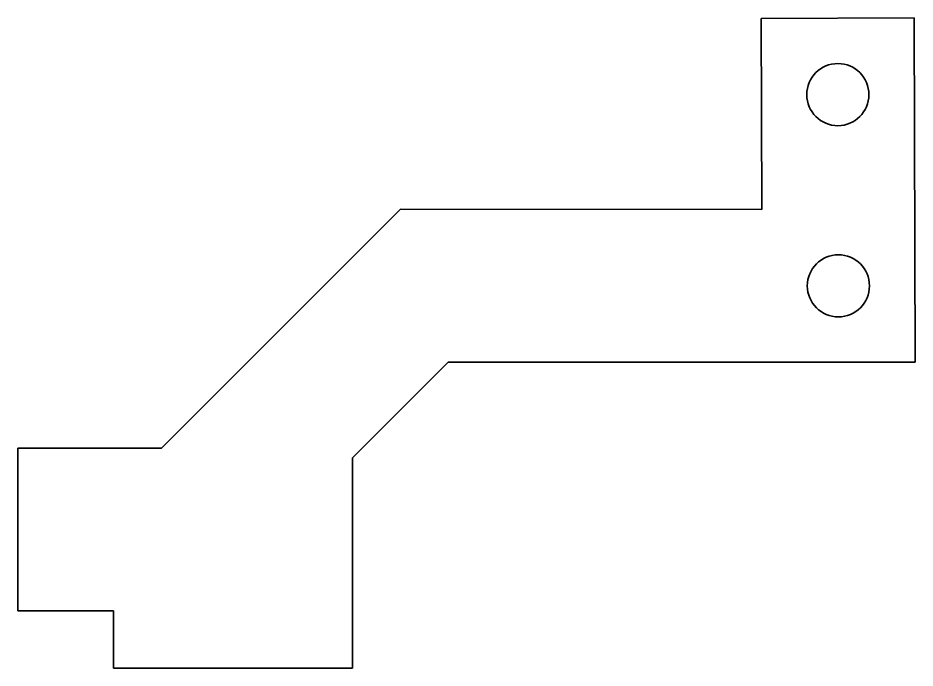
# Model space of a CAD drawing. Header units: inches. Extents: x 269 to 10986, y 1043 to 4337.
# Drawn here: x 9256.1 to 9349.9, y 2125.2 to 2193.2 of the extents above; entities that cross this region are included whole.
import ezdxf

# ---------------------------------------------------------------- set-up
doc = ezdxf.new("R2010")
doc.units = ezdxf.units.IN
doc.header["$MEASUREMENT"] = 0
doc.layers.add('粗实线', color=7, linetype='Continuous', lineweight=35)

msp = doc.modelspace()

# ---------------------------------------------------------------- linework, layer by layer
at = {"layer": '粗实线', "ltscale": 0.4}
msp.add_line((9333.847, 2193.152), (9349.847, 2193.195), dxfattribs=at)
at = {"layer": '粗实线', "ltscale": 0.5}
msp.add_line((9333.9, 2173.152), (9333.847, 2193.152), dxfattribs=at)
at = {"layer": '粗实线'}
for p, q in [((9349.847, 2193.195), (9349.943, 2157.195)), ((9271.103, 2148.195), (9296.103, 2173.195)), ((9349.943, 2157.195), (9301.103, 2157.195)), ((9291.103, 2125.195), (9266.103, 2125.195))]:
    msp.add_line(p, q, dxfattribs=at)
at = {"layer": '粗实线', "ltscale": 0.095472}
msp.add_line((9296.103, 2173.195), (9333.9, 2173.152), dxfattribs=at)
at = {"layer": '粗实线', "ltscale": 0.353553}
msp.add_line((9301.103, 2157.195), (9291.103, 2147.195), dxfattribs=at)
at = {"layer": '粗实线', "ltscale": 0.125}
for p, q in [((9256.103, 2148.195), (9263.103, 2148.195)), ((9263.103, 2131.195), (9256.103, 2131.195))]:
    msp.add_line(p, q, dxfattribs=at)
at = {"layer": '粗实线', "ltscale": 0.425}
msp.add_line((9256.103, 2131.195), (9256.103, 2148.195), dxfattribs=at)
at = {"layer": '粗实线', "ltscale": 0.025}
for p, q in [((9261.103, 2148.195), (9262.103, 2148.195)), ((9263.103, 2148.195), (9264.103, 2148.195)), ((9262.103, 2131.195), (9261.103, 2131.195)), ((9264.103, 2131.195), (9263.103, 2131.195)), ((9266.103, 2129.195), (9266.103, 2128.195)), ((9291.103, 2129.195), (9291.103, 2128.195)), ((9266.103, 2128.195), (9266.103, 2126.195)), ((9291.103, 2128.195), (9291.103, 2125.195)), ((9291.103, 2127.195), (9291.103, 2126.195)), ((9266.103, 2126.195), (9266.103, 2125.195))]:
    msp.add_line(p, q, dxfattribs=at)
at = {"layer": '粗实线', "ltscale": 0.175}
msp.add_line((9264.103, 2148.195), (9271.103, 2148.195), dxfattribs=at)
at = {"layer": '粗实线', "ltscale": 0.45}
msp.add_line((9291.103, 2129.195), (9291.103, 2147.195), dxfattribs=at)
at = {"layer": '粗实线', "ltscale": 0.05}
for q in [(9264.103, 2131.195), (9266.103, 2129.195)]:
    msp.add_line((9266.103, 2131.195), q, dxfattribs=at)
at = {"layer": '粗实线'}
for centre in [(9341.869, 2185.174), (9341.922, 2165.174)]:
    msp.add_circle(centre, 3.25, dxfattribs=at)

doc.saveas('drawing.dxf')
